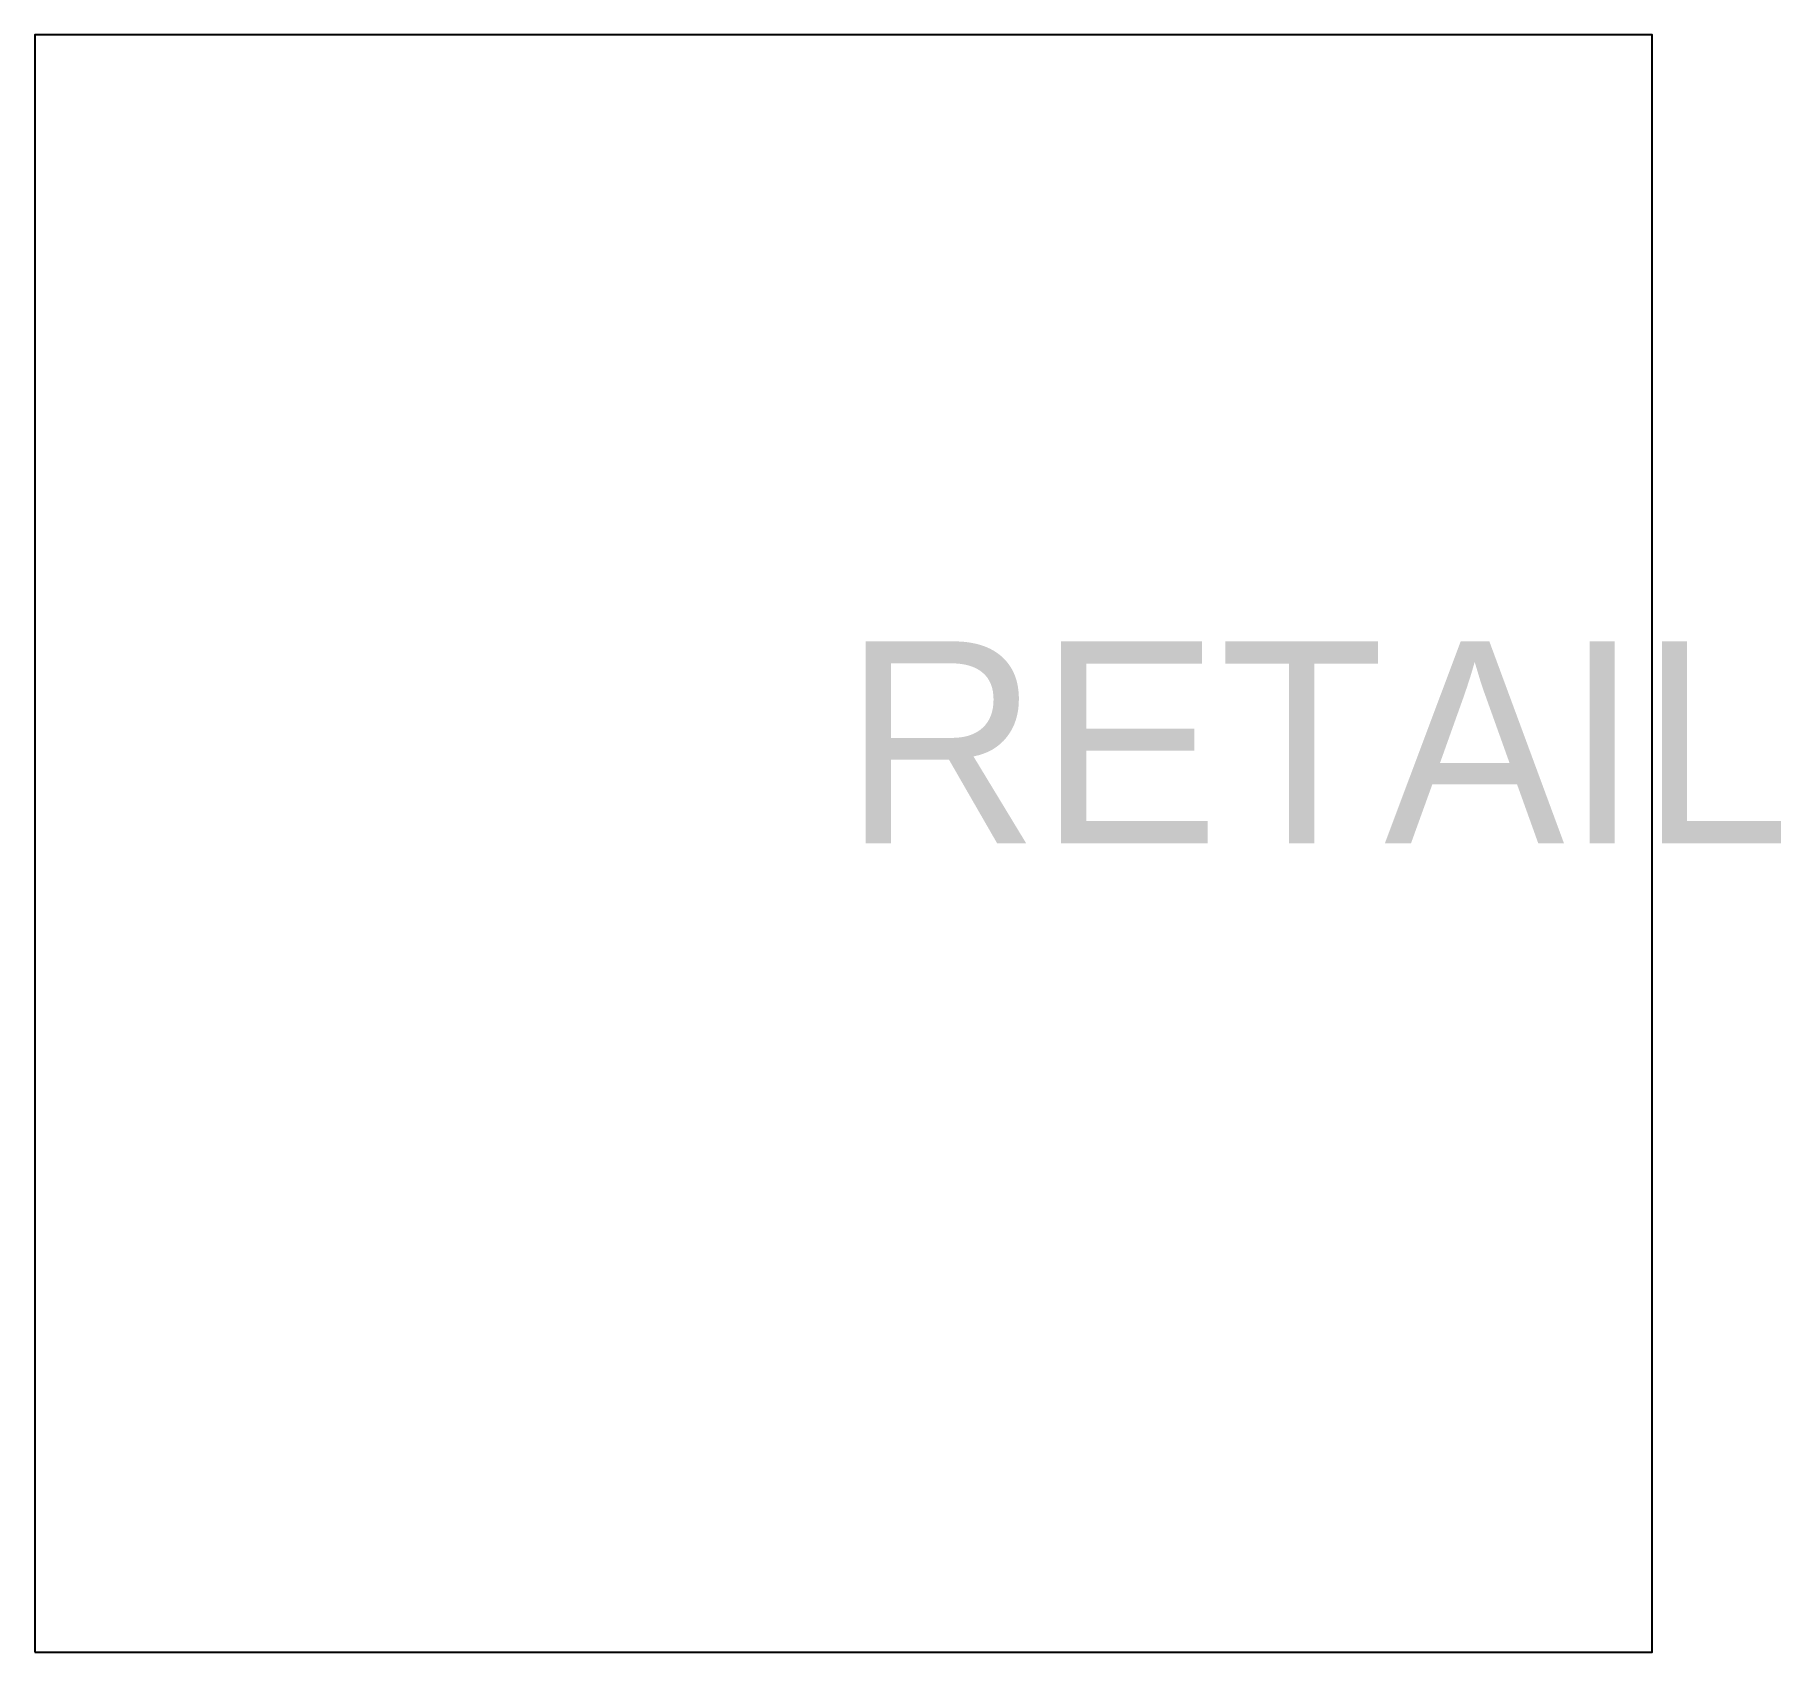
# Model space of a CAD drawing. Header units: kilometres. Extents: x 0 to 2.16, y 0 to 2.
import ezdxf

# ---------------------------------------------------------------- set-up
doc = ezdxf.new("R2010")
doc.units = ezdxf.units.KM

msp = doc.modelspace()

# ---------------------------------------------------------------- linework, layer by layer
msp.add_lwpolyline([(0, 0), (2, 0), (2, 2), (0, 2)], close=True)

# ---------------------------------------------------------------- texts
msp.add_text('RETAIL', height=0.25).set_placement((1, 1))

doc.saveas('drawing.dxf')
